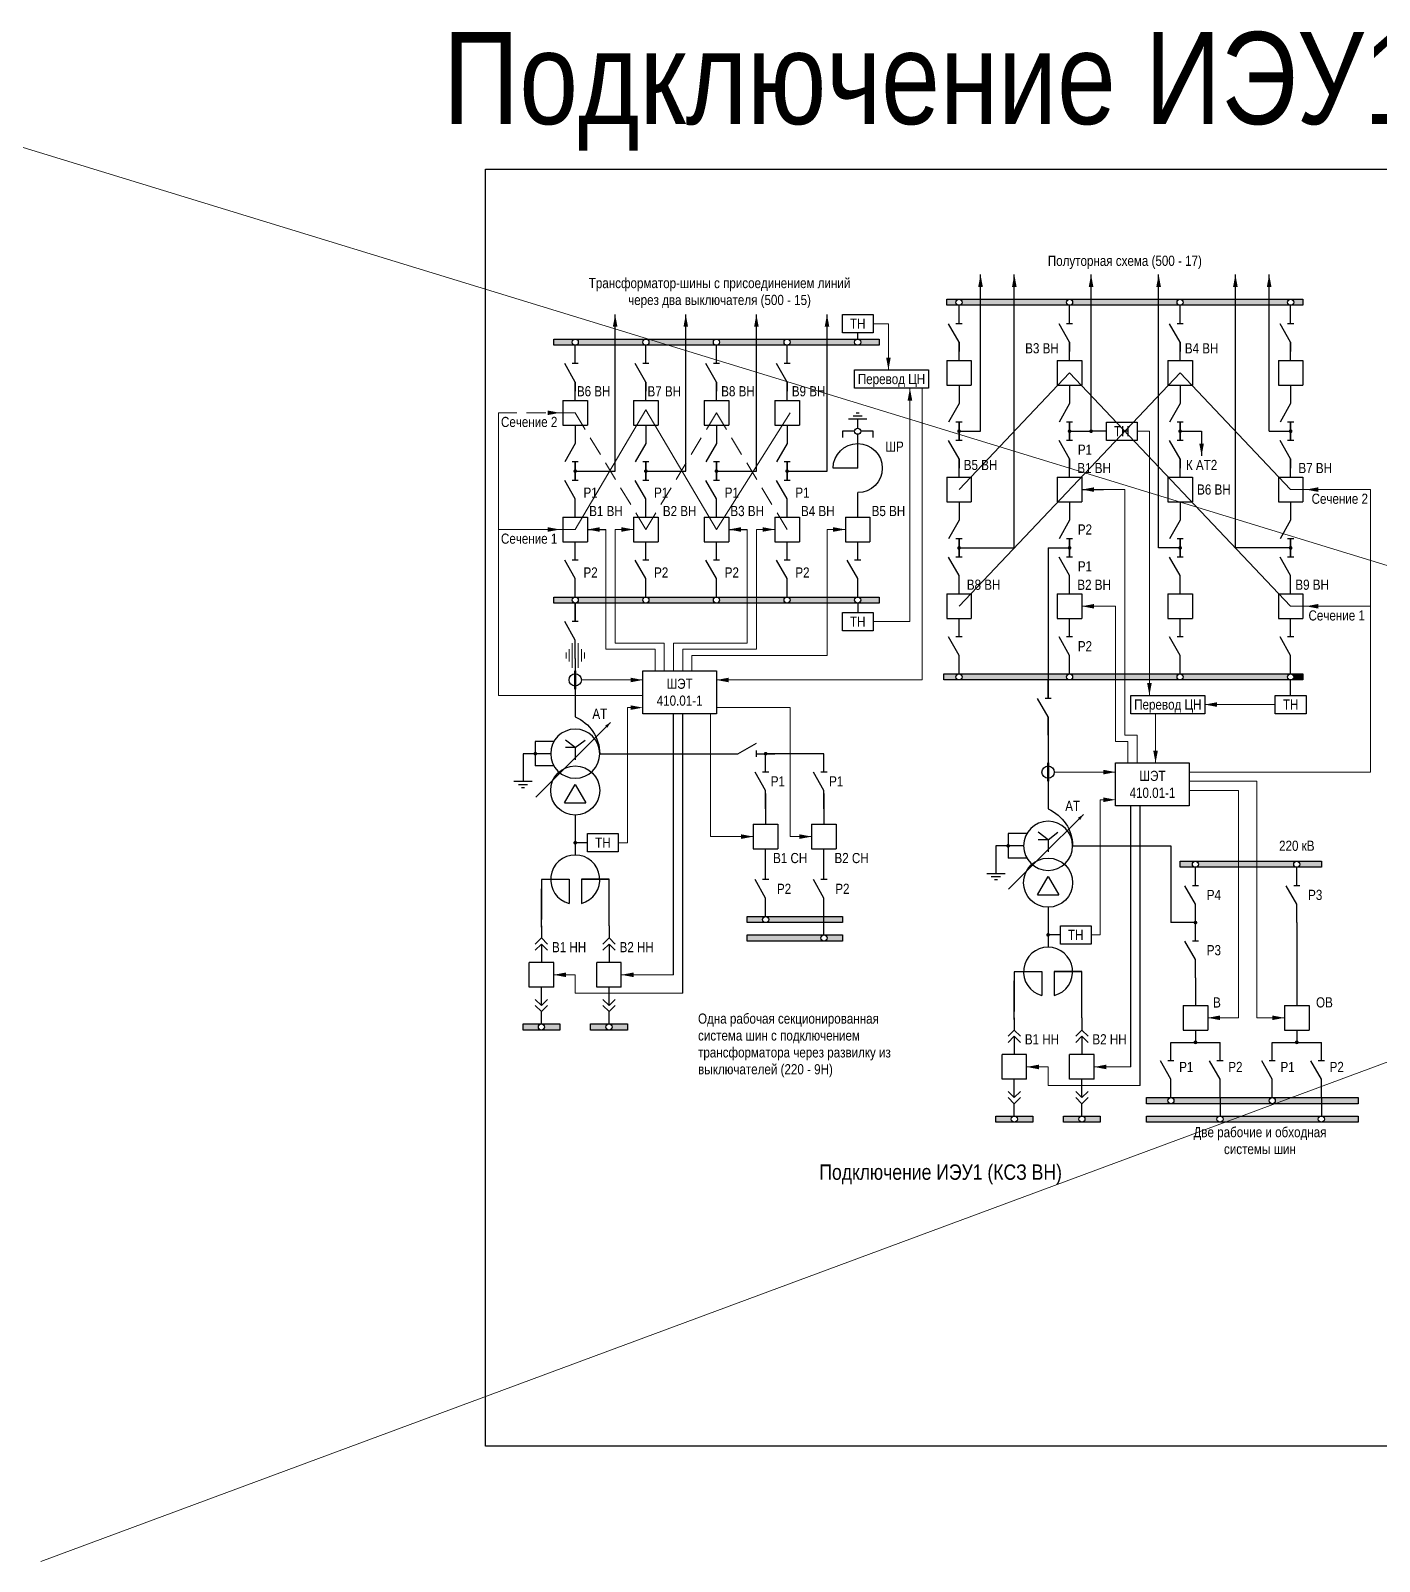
# Model space of a CAD drawing. Header units: millimetres. Extents: x 25558 to 49929, y 1902 to 19390.
# Drawn here: x 39757.6 to 40196.9, y 13982 to 14480.4 of the extents above; entities that cross this region are included whole.
import ezdxf
from ezdxf.enums import TextEntityAlignment as Align

# ---------------------------------------------------------------- set-up
doc = ezdxf.new("R2010")
doc.units = ezdxf.units.MM
doc.linetypes.add('HIDDEN', pattern=[9.525, 6.35, -3.175])
doc.layers.add('Основная', color=7, linetype='Continuous', lineweight=30)
doc.layers.add('Тонкая', color=7, linetype='Continuous', lineweight=5)
doc.styles.add('Narrow', font='ARIALN.TTF')
doc.styles.add('Вывод', font='tahoma.ttf', dxfattribs={"height": 2.5})
doc.styles.add('Компонент', font='ARIALN.TTF', dxfattribs={"height": 3.5})

# ---------------------------------------------------------------- blocks, each defined once
blk = doc.blocks.new('*U23')
at = {"color": 0}
blk.add_line((0, 0), (6, 3.43), dxfattribs=at)
blk = doc.blocks.new('*U11')
at = {"color": 0}
blk.add_line((0, -1), (0, 1), dxfattribs=at)
blk = doc.blocks.new('*U34')
at = {"color": 0}
for p, q in [((0, 3), (0, 9)), ((0, -9), (0, -3))]:
    blk.add_line(p, q, dxfattribs=at)
at = {"color": 0, "ltscale": 0.25, "rotation": 89.99999999999999}
for name, p in [('*U23', (0, -3)), ('*U11', (0, 3))]:
    blk.add_blockref(name, p, dxfattribs=at)
at = {"layer": 'Основная'}
for tag, height, style, p in [('В1', 2.5, 'Вывод', (2, 7)), ('ОУ', 3.5, 'Компонент', (-12, 0)), ('В2', 2.5, 'Вывод', (2, -7))]:
    blk.add_attdef(tag, text='', height=height, dxfattribs=dict(at, style=style)).set_placement(p, align=Align.MIDDLE_CENTER)
blk = doc.blocks.new('*U28')
at = {"color": 0}
for p, q in [((0, 0), (-8, 0)), ((-8, -8), (-8, 0)), ((0, -8), (0, 0)), ((0, -8), (-8, -8))]:
    blk.add_line(p, q, dxfattribs=at)
at = {"layer": 'Основная', "style": 'Компонент'}
blk.add_attdef('ОУ', text='', height=3.5, dxfattribs=at).set_placement((-15, -3), align=Align.MIDDLE_CENTER)
blk = doc.blocks.new('*U35')
at = {"color": 0}
for p, q in [((0, 9), (0, 3)), ((0, -3), (0, -9))]:
    blk.add_line(p, q, dxfattribs=at)
at = {"color": 0, "ltscale": 0.25, "xscale": -1, "rotation": 90}
for name, p in [('*U23', (0, 3)), ('*U11', (0, -3))]:
    blk.add_blockref(name, p, dxfattribs=at)
at = {"layer": 'Основная'}
for tag, height, style, p in [('В2', 2.5, 'Вывод', (2, 7)), ('ОУ', 3.5, 'Компонент', (-12, 0)), ('В1', 2.5, 'Вывод', (2, -7))]:
    blk.add_attdef(tag, text='', height=height, dxfattribs=dict(at, style=style)).set_placement(p, align=Align.MIDDLE_CENTER)
blk = doc.blocks.new('*U26')
at = {"ltscale": 0.25}
blk.add_circle((0, 0), 2, dxfattribs=at)
at = {"layer": 'Основная', "color": 0, "lineweight": 50}
blk.add_line((0, -3), (0, 3), dxfattribs=at)
at = {"layer": 'Основная', "style": 'Компонент'}
blk.add_attdef('ОУ', text='', height=3.5, dxfattribs=at).set_placement((-6, 0), align=Align.MIDDLE_CENTER)
blk = doc.blocks.new('*U40')
at = {"ltscale": 0.25}
for p, q in [((-3.46, -4), (0, 2)), ((0, 2), (3.46, -4)), ((-3.46, -4), (3.46, -4))]:
    blk.add_line(p, q, dxfattribs=at)
blk.add_circle((0, 0), 8, dxfattribs=at)
at = {"layer": 'Основная', "style": 'Компонент'}
blk.add_attdef('ОУ', text='', height=3.5, dxfattribs=at).set_placement((17, 0), align=Align.MIDDLE_CENTER)
blk = doc.blocks.new('*U41')
at = {"ltscale": 0.25}
for p, q in [((0, 0), (-20, 0)), ((14.44, 0), (0, 0))]:
    blk.add_line(p, q, dxfattribs=at)
blk.add_lwpolyline([(-18, 0, 1, 0, 0), (-20, 0, 0, 0, 0)], format="xyseb", dxfattribs=at)
at = {"layer": 'Основная', "style": 'Вывод'}
blk.add_attdef('ОС', text='', height=2.5, dxfattribs=at).set_placement((3, 2), align=Align.MIDDLE_CENTER)
blk = doc.blocks.new('*U42')
at = {"ltscale": 0.25}
for q in [(-3.2, 4.4), (3.2, 4.4), (0, -2), (3.21, 2)]:
    blk.add_line((0, 2), q, dxfattribs=at)
blk.add_circle((0, 0), 8, dxfattribs=at)
blk.add_arc((5.23, -0.15), 13.23, 113.2803, 179.3396, dxfattribs=at)
at = {"layer": 'Основная', "style": 'Компонент'}
blk.add_attdef('ОУ', text='', height=3.5, dxfattribs=at).set_placement((-17, 0), align=Align.MIDDLE_CENTER)
blk = doc.blocks.new('*U43')
at = {"color": 0}
for p, q in [((-3, 0), (3, 0)), ((0, 3), (0, 0)), ((-1.5, -1), (1.5, -1)), ((-0.5, -2), (0.5, -2))]:
    blk.add_line(p, q, dxfattribs=at)
blk = doc.blocks.new('*U943')
at = {"layer": 'Основная', "ltscale": 0.25}
for p, q in [((2, 2), (0, 0)), ((0, 0), (2, -2))]:
    blk.add_line(p, q, dxfattribs=at)
blk = doc.blocks.new('*U32')
at = {"color": 0}
for p, q in [((0, 6), (0, 2)), ((0, 0), (0, -6))]:
    blk.add_line(p, q, dxfattribs=at)
at = {"color": 0, "ltscale": 0.25, "xscale": -1, "rotation": 90}
for p in [(0, 2), (0, 0)]:
    blk.add_blockref('*U943', p, dxfattribs=at)
at = {"layer": 'Основная'}
for tag, height, style, p in [('ОУ2', 3.5, 'Компонент', (-5, 6)), ('В2', 2.5, 'Вывод', (3, 6)), ('ОУ1', 3.5, 'Компонент', (-5, -6)), ('В1', 2.5, 'Вывод', (3, -6))]:
    blk.add_attdef(tag, text='', height=height, dxfattribs=dict(at, style=style)).set_placement(p, align=Align.MIDDLE_CENTER)
blk = doc.blocks.new('*U33')
at = {"color": 0}
for p, q in [((0, 0), (0, 6)), ((0, -6), (0, -2))]:
    blk.add_line(p, q, dxfattribs=at)
at = {"color": 0, "ltscale": 0.25, "rotation": 89.99999999999999}
for p in [(0, 0), (0, -2)]:
    blk.add_blockref('*U943', p, dxfattribs=at)
at = {"layer": 'Основная'}
for tag, height, style, p in [('ОУ1', 3.5, 'Компонент', (-5, 6)), ('В1', 2.5, 'Вывод', (3, 6)), ('ОУ2', 3.5, 'Компонент', (-5, -6)), ('В2', 2.5, 'Вывод', (3, -6))]:
    blk.add_attdef(tag, text='', height=height, dxfattribs=dict(at, style=style)).set_placement(p, align=Align.MIDDLE_CENTER)
blk = doc.blocks.new('*U52')
at = {"color": 0}
for p, q in [((0, 3), (0, 9)), ((0, -9), (0, -3))]:
    blk.add_line(p, q, dxfattribs=at)
at = {"color": 0, "ltscale": 0.25, "rotation": 89.99999999999999}
for name, p in [('*U23', (0, -3)), ('*U11', (0, 3))]:
    blk.add_blockref(name, p, dxfattribs=at)
at = {"layer": 'Основная'}
for tag, height, style, p in [('В1', 2.5, 'Вывод', (2, 7)), ('ОУ', 3.5, 'Компонент', (-13, -1)), ('В2', 2.5, 'Вывод', (2, -7))]:
    blk.add_attdef(tag, text='', height=height, dxfattribs=dict(at, style=style)).set_placement(p, align=Align.MIDDLE_CENTER)
blk = doc.blocks.new('*U25')
at = {"color": 0}
for p, q in [((3, 0), (-3, 0)), ((0, 3), (0, 0)), ((1.5, -1), (-1.5, -1)), ((0.5, -2), (-0.5, -2))]:
    blk.add_line(p, q, dxfattribs=at)
blk = doc.blocks.new('*U27')
at = {"ltscale": 0.35}
for q in [(-8, 0), (0, -8)]:
    blk.add_line((0, 0), q, dxfattribs=at)
blk.add_arc((0, 0), 8, 180, 90, dxfattribs=at)
at = {"layer": 'Основная', "style": 'Компонент'}
blk.add_attdef('ОУ', text='', height=3.5, dxfattribs=at).set_placement((-17, 0), align=Align.MIDDLE_CENTER)

msp = doc.modelspace()

# ---------------------------------------------------------------- hatches: boundary and pattern name
at = {"layer": 'Тонкая'}
h = msp.add_hatch(color=0, dxfattribs=at)
h.dxf.hatch_style = 1
h.paths.add_polyline_path([(40060, 14391, -0.414214), (40059, 14392, -0.414214), (40060, 14393), (40056, 14393), (40056, 14391)])
h.paths.add_polyline_path([(40067, 14391), (40067, 14393), (40060, 14393, -0.414214), (40061, 14392, -0.414214), (40060, 14391)])
h.paths.add_polyline_path([(40078, 14391), (40078, 14393), (40067, 14393), (40067, 14391)])
h.paths.add_polyline_path([(40096, 14391, -0.414214), (40095, 14392, -0.414214), (40096, 14393), (40078, 14393), (40078, 14391)])
h.paths.add_polyline_path([(40103, 14391), (40103, 14393), (40096, 14393, -0.414214), (40097, 14392, -0.414214), (40096, 14391)])
h = msp.add_hatch(color=0, dxfattribs=at)
h.dxf.hatch_style = 1
h.paths.add_polyline_path([(40125, 14391), (40125, 14393), (40103, 14393), (40103, 14391)])
h.paths.add_polyline_path([(40132, 14391, -0.414214), (40131, 14392, -0.414214), (40132, 14393), (40125, 14393), (40125, 14391)])
h.paths.add_polyline_path([(40150, 14391), (40150, 14393), (40132, 14393, -0.414214), (40133, 14392, -0.414214), (40132, 14391)])
h = msp.add_hatch(color=0, dxfattribs=at)
h.dxf.hatch_style = 1
h.paths.add_polyline_path([(40161, 14391), (40161, 14393), (40150, 14393), (40150, 14391)])
h.paths.add_polyline_path([(40168, 14391, -0.414214), (40167, 14392, -0.414214), (40168, 14393), (40161, 14393), (40161, 14391)])
h.paths.add_polyline_path([(40169, 14392, -0.414214), (40168, 14391), (40172, 14391), (40172, 14393), (40168, 14393, -0.414214)])
h = msp.add_hatch(color=0, dxfattribs=at)
h.dxf.hatch_style = 1
h.paths.add_polyline_path([(39935, 14378, -0.414214), (39934, 14379, -0.414214), (39935, 14380), (39928, 14380), (39928, 14378)])
h.paths.add_polyline_path([(39946, 14378), (39946, 14380), (39935, 14380, -0.414214), (39936, 14379, -0.414214), (39935, 14378)])
h.paths.add_polyline_path([(39958, 14378, -0.414214), (39957, 14379, -0.414214), (39958, 14380), (39946, 14380), (39946, 14378)])
h.paths.add_polyline_path([(39969, 14378), (39969, 14380), (39958, 14380, -0.414214), (39959, 14379, -0.414214), (39958, 14378)])
h.paths.add_polyline_path([(39981, 14378, -0.414214), (39980, 14379, -0.414214), (39981, 14380), (39969, 14380), (39969, 14378)])
h.paths.add_polyline_path([(39992, 14378), (39992, 14380), (39981, 14380, -0.414214), (39982, 14379, -0.414214), (39981, 14378)])
h = msp.add_hatch(color=0, dxfattribs=at)
h.dxf.hatch_style = 1
h.paths.add_polyline_path([(40004, 14378, -0.414214), (40003, 14379, -0.414214), (40004, 14380), (39992, 14380), (39992, 14378)])
h.paths.add_polyline_path([(40015, 14378), (40015, 14380), (40004, 14380, -0.414214), (40005, 14379, -0.414214), (40004, 14378)])
h.paths.add_polyline_path([(40027, 14378, -0.414214), (40026, 14379, -0.414214), (40027, 14380), (40015, 14380), (40015, 14378)])
h.paths.add_polyline_path([(40034, 14378), (40034, 14380), (40027, 14380, -0.414214), (40028, 14379, -0.414214), (40027, 14378)])
h = msp.add_hatch(color=0, dxfattribs=at)
h.dxf.hatch_style = 1
h.paths.add_polyline_path([(39935, 14294, -0.414214), (39934, 14295, -0.414214), (39935, 14296), (39928, 14296), (39928, 14294)])
h.paths.add_polyline_path([(39945, 14294), (39945, 14296), (39935, 14296, -0.414214), (39936, 14295, -0.414214), (39935, 14294)])
h.paths.add_polyline_path([(39945, 14294), (39948, 14294), (39948, 14296), (39945, 14296)])
h.paths.add_polyline_path([(39958, 14294, -0.414214), (39957, 14295, -0.414214), (39958, 14296), (39948, 14296), (39948, 14294)])
h.paths.add_polyline_path([(39981, 14294, -0.414214), (39980, 14295, -0.414214), (39981, 14296), (39958, 14296, -0.414214), (39959, 14295, -0.414214), (39958, 14294)])
h.paths.add_polyline_path([(39991, 14294), (39991, 14296), (39981, 14296, -0.414214), (39982, 14295, -0.414214), (39981, 14294)])
h.paths.add_polyline_path([(39994, 14296), (39991, 14296), (39991, 14294), (39994, 14294)])
h.paths.add_polyline_path([(40004, 14294, -0.414214), (40003, 14295, -0.414214), (40004, 14296), (39994, 14296), (39994, 14294)])
h = msp.add_hatch(color=0, dxfattribs=at)
h.dxf.hatch_style = 1
h.paths.add_polyline_path([(40017, 14294), (40017, 14296), (40004, 14296, -0.414214), (40005, 14295, -0.414214), (40004, 14294)])
h.paths.add_polyline_path([(40027, 14294, -0.414214), (40026, 14295, -0.414214), (40027, 14296), (40017, 14296), (40017, 14294)])
h.paths.add_polyline_path([(40034, 14294), (40034, 14296), (40027, 14296, -0.414214), (40028, 14295, -0.414214), (40027, 14294)])
h = msp.add_hatch(color=0, dxfattribs=at)
h.dxf.hatch_style = 1
h.paths.add_polyline_path([(40060, 14269, -0.414214), (40059, 14270, -0.414214), (40060, 14271), (40055, 14271), (40055, 14269)])
h.paths.add_polyline_path([(40089, 14269), (40089, 14271), (40060, 14271, -0.414214), (40061, 14270, -0.414214), (40060, 14269)])
h.paths.add_polyline_path([(40096, 14269, -0.414214), (40095, 14270, -0.414214), (40096, 14271), (40089, 14271), (40089, 14269)])
h.paths.add_polyline_path([(40111, 14269), (40111, 14271), (40096, 14271, -0.414214), (40097, 14270, -0.414214), (40096, 14269)])
h.paths.add_polyline_path([(40114, 14271), (40111, 14271), (40111, 14269), (40114, 14269)])
h.paths.add_polyline_path([(40122, 14269), (40122, 14271), (40114, 14271), (40114, 14269)])
h = msp.add_hatch(color=0, dxfattribs=at)
h.dxf.hatch_style = 1
h.paths.add_polyline_path([(40132, 14269, -0.414214), (40131, 14270, -0.414214), (40132, 14271), (40122, 14271), (40122, 14269)])
h = msp.add_hatch(color=0, dxfattribs=at)
h.dxf.hatch_style = 1
h.paths.add_polyline_path([(40167, 14270, -0.414214), (40168, 14271), (40132, 14271, -0.414214), (40133, 14270, -0.414214), (40132, 14269), (40168, 14269, -0.414214)])
h = msp.add_hatch(color=0, dxfattribs=at)
h.dxf.hatch_style = 1
h.paths.add_polyline_path([(40169, 14270, -0.414214), (40168, 14269), (40172, 14269), (40172, 14271), (40168, 14271, -0.414214)])
h = msp.add_hatch(color=256, dxfattribs=at)
h.dxf.hatch_style = 1
h.paths.add_polyline_path([(40137, 14208, -0.414214), (40136, 14209, -0.414214), (40137, 14210), (40132, 14210), (40132, 14208)], flags=17)
h.paths.add_polyline_path([(40178, 14208), (40178, 14210), (40137, 14210, -0.414214), (40138, 14209, -0.414214), (40137, 14208)])
h.paths.add_polyline_path([(40178, 14208), (40178, 14210), (40132, 14210), (40132, 14208)])
h.paths.add_polyline_path([(40170, 14208, -0.414214), (40169, 14209, -0.414214), (40170, 14210), (40132, 14210), (40132, 14208)])
h = msp.add_hatch(color=0, dxfattribs=at)
h.dxf.hatch_style = 1
h.paths.add_polyline_path([(40178, 14208), (40178, 14210), (40170, 14210, -0.414214), (40171, 14209, -0.414214), (40170, 14208)])
h = msp.add_hatch(color=0, dxfattribs=at)
h.dxf.hatch_style = 1
h.paths.add_polyline_path([(39997, 14190, -0.414214), (39996, 14191, -0.414214), (39997, 14192), (39991, 14192), (39991, 14190)])
h.paths.add_polyline_path([(40016, 14190), (40016, 14192), (40016, 14192), (39997, 14192, -0.414214), (39998, 14191, -0.414214), (39997, 14190)])
h.paths.add_polyline_path([(40022, 14190), (40022, 14192), (40016, 14192), (40016, 14190)])
h.paths.add_polyline_path([(40016, 14184, -0.414214), (40015, 14185, -0.414214), (40016, 14186), (39991, 14186), (39991, 14184)])
h.paths.add_polyline_path([(40022, 14184), (40022, 14186), (40016, 14186, -0.414214), (40017, 14185, -0.414214), (40016, 14184)])
h = msp.add_hatch(color=256, dxfattribs=at)
h.dxf.hatch_style = 1
h.paths.add_polyline_path([(39924, 14155, -0.414214), (39923, 14156, -0.414214), (39924, 14157), (39918, 14157), (39918, 14155)])
h.paths.add_polyline_path([(39930, 14155), (39930, 14157), (39924, 14157, -0.414214), (39925, 14156, -0.414214), (39924, 14155)])
h = msp.add_hatch(color=256, dxfattribs=at)
h.dxf.hatch_style = 1
h.paths.add_polyline_path([(39946, 14155, -0.414214), (39945, 14156, -0.414214), (39946, 14157), (39940, 14157), (39940, 14155)])
h.paths.add_polyline_path([(39952, 14155), (39952, 14157), (39946, 14157, -0.414214), (39947, 14156, -0.414214), (39946, 14155)])
h = msp.add_hatch(color=256, dxfattribs=at)
h.dxf.hatch_style = 1
h.paths.add_polyline_path([(40129, 14131, -0.414214), (40128, 14132, -0.414214), (40129, 14133), (40121, 14133), (40121, 14131)])
h.paths.add_polyline_path([(40145, 14131), (40145, 14133), (40129, 14133, -0.414214), (40130, 14132, -0.414214), (40129, 14131)])
h.paths.add_polyline_path([(40162, 14131, -0.414214), (40161, 14132, -0.414214), (40162, 14133), (40145, 14133), (40145, 14131)])
h = msp.add_hatch(color=256, dxfattribs=at)
h.dxf.hatch_style = 1
h.paths.add_polyline_path([(40178, 14131), (40178, 14133), (40162, 14133, -0.414214), (40163, 14132, -0.414214), (40162, 14131)])
h.paths.add_polyline_path([(40190, 14131), (40190, 14133), (40178, 14133), (40178, 14131)])
h = msp.add_hatch(color=256, dxfattribs=at)
h.dxf.hatch_style = 1
h.paths.add_polyline_path([(40078, 14125, -0.414214), (40077, 14126, -0.414214), (40078, 14127), (40072, 14127), (40072, 14125)])
h.paths.add_polyline_path([(40084, 14125), (40084, 14127), (40078, 14127, -0.414214), (40079, 14126, -0.414214), (40078, 14125)])
h = msp.add_hatch(color=256, dxfattribs=at)
h.dxf.hatch_style = 1
h.paths.add_polyline_path([(40100, 14125, -0.414214), (40099, 14126, -0.414214), (40100, 14127), (40094, 14127), (40094, 14125)])
h.paths.add_polyline_path([(40106, 14125), (40106, 14127), (40100, 14127, -0.414214), (40101, 14126, -0.414214), (40100, 14125)])
h = msp.add_hatch(color=256, dxfattribs=at)
h.dxf.hatch_style = 1
h.paths.add_polyline_path([(40145, 14125, -0.414214), (40144, 14126, -0.414214), (40145, 14127), (40121, 14127), (40121, 14125)])
h = msp.add_hatch(color=256, dxfattribs=at)
h.dxf.hatch_style = 1
h.paths.add_polyline_path([(40178, 14125, -0.414214), (40177, 14126, -0.414214), (40178, 14127), (40145, 14127, -0.414214), (40146, 14126, -0.414214), (40145, 14125)])
h.paths.add_polyline_path([(40190, 14125), (40190, 14127), (40178, 14127, -0.414214), (40179, 14126, -0.414214), (40178, 14125)])

# ---------------------------------------------------------------- linework, layer by layer
for p, q in [((40100, 14331), (40107, 14331)), ((39939, 14318), (39945, 14318)), ((39985, 14318), (39991, 14318)), ((39967, 14173), (39967, 14258)), ((39970, 14167), (39970, 14258)), ((40116, 14143), (40116, 14228)), ((40119, 14137), (40119, 14228))]:
    msp.add_line(p, q)
at = {"color": 4}
msp.add_lwpolyline([(40199.8, 14435.3), (40199.8, 14019.5), (39905.8, 14019.5), (39905.8, 14435.3)], close=True, dxfattribs=at)
for centre in [(39997, 14191), (40016, 14185)]:
    msp.add_circle(centre, 1)
at = {"layer": 'Основная'}
for p, q in [((40067, 14350), (40067, 14401)), ((40078, 14312), (40078, 14401)), ((40103, 14350), (40103, 14401)), ((40125, 14312), (40125, 14401)), ((40150, 14312), (40150, 14401)), ((40161, 14350), (40161, 14401)), ((39948, 14337), (39948, 14388)), ((39971, 14337), (39971, 14388)), ((39994, 14337), (39994, 14388)), ((40017, 14337), (40017, 14388)), ((40027, 14380), (40027, 14382)), ((40060, 14379), (40060, 14376)), ((40096, 14379), (40096, 14376)), ((40132, 14379), (40132, 14376)), ((40168, 14379), (40168, 14376)), ((39935, 14366), (39935, 14363)), ((39958, 14366), (39958, 14363)), ((39981, 14366), (39981, 14363)), ((40004, 14366), (40004, 14363)), ((40060, 14350), (40067, 14350)), ((40096, 14350), (40103, 14350)), ((40108, 14350), (40103, 14350)), ((40132, 14350), (40139, 14350)), ((40139, 14350), (40139, 14342)), ((40161, 14350), (40168, 14350)), ((40060, 14341), (40060, 14338)), ((40096, 14341), (40096, 14338)), ((40132, 14341), (40132, 14338)), ((40168, 14341), (40168, 14338)), ((39935, 14337), (39948, 14337)), ((39958, 14337), (39971, 14337)), ((39981, 14337), (39994, 14337)), ((40004, 14337), (40017, 14337)), ((40027, 14322), (40027, 14330)), ((39935, 14308), (39935, 14312)), ((39958, 14308), (39958, 14312)), ((39981, 14308), (39981, 14312)), ((40004, 14308), (40004, 14312)), ((40027, 14308), (40027, 14312)), ((40060, 14312), (40078, 14312)), ((40089, 14312), (40089, 14269)), ((40089, 14312), (40096, 14312)), ((40132, 14312), (40125, 14312)), ((40168, 14312), (40150, 14312)), ((39935, 14294), (39935, 14288)), ((40027, 14294), (40027, 14291)), ((40060, 14283), (40060, 14287)), ((40096, 14283), (40096, 14287)), ((40132, 14283), (40132, 14287)), ((40168, 14283), (40168, 14287)), ((39935, 14276), (39935, 14261)), ((40089, 14269), (40089, 14263)), ((40168, 14264), (40168, 14269)), ((39935, 14261), (39935, 14257)), ((40089, 14257), (40089, 14231)), ((40016, 14245), (39997, 14245)), ((39997, 14232), (39997, 14222)), ((40016, 14232), (40016, 14222)), ((40089, 14231), (40089, 14227)), ((39935, 14225), (39935, 14212)), ((39939, 14216), (39935, 14216)), ((39997, 14210), (39997, 14214)), ((40016, 14210), (40016, 14214)), ((40129, 14215), (40129, 14190)), ((39924, 14204), (39924, 14191)), ((39924, 14188.5), (39924, 14201)), ((40016, 14186), (40016, 14192)), ((40089, 14195), (40089, 14182)), ((40093, 14186), (40089, 14186)), ((40137, 14190), (40129, 14190)), ((40170, 14190), (40170, 14172)), ((40078, 14174), (40078, 14161)), ((40078, 14158.5), (40078, 14171)), ((40137, 14172), (40137, 14163)), ((40170, 14172), (40170, 14163)), ((40129, 14151), (40137, 14151)), ((40137, 14155), (40137, 14151)), ((40137, 14151), (40145, 14151)), ((40162, 14151), (40170, 14151)), ((40170, 14155), (40170, 14151)), ((40170, 14151), (40178, 14151)), ((40145, 14133), (40145, 14127)), ((40178, 14133), (40178, 14127))]:
    msp.add_line(p, q, dxfattribs=at)
for points in [[(40056, 14393), (40172, 14393), (40172, 14391), (40056, 14391)], [(40022, 14388), (40032, 14388), (40032, 14382), (40022, 14382)], [(39928, 14380), (40034, 14380), (40034, 14378), (39928, 14378)], [(40026, 14370), (40050, 14370), (40050, 14364), (40026, 14364)], [(40108, 14353), (40118, 14353), (40118, 14347), (40108, 14347)], [(39928, 14296), (40034, 14296), (40034, 14294), (39928, 14294)], [(40022, 14291), (40032, 14291), (40032, 14285), (40022, 14285)], [(39957, 14272), (39981, 14272), (39981, 14258), (39957, 14258)], [(40055, 14271), (40172, 14271), (40172, 14269), (40055, 14269)], [(40116, 14264), (40140, 14264), (40140, 14258), (40116, 14258)], [(40163, 14264), (40173, 14264), (40173, 14258), (40163, 14258)], [(40111, 14242), (40135, 14242), (40135, 14228), (40111, 14228)], [(39939, 14219), (39949, 14219), (39949, 14213), (39939, 14213)], [(40132, 14210), (40178, 14210), (40178, 14208), (40132, 14208)], [(39991, 14192), (40022, 14192), (40022, 14190), (39991, 14190)], [(39991, 14186), (40022, 14186), (40022, 14184), (39991, 14184)], [(40093, 14189), (40103, 14189), (40103, 14183), (40093, 14183)], [(39918, 14157), (39930, 14157), (39930, 14155), (39918, 14155)], [(39940, 14157), (39952, 14157), (39952, 14155), (39940, 14155)], [(40121, 14133), (40190, 14133), (40190, 14131), (40121, 14131)], [(40072, 14127), (40084, 14127), (40084, 14125), (40072, 14125)], [(40094, 14127), (40106, 14127), (40106, 14125), (40094, 14125)], [(40121, 14127), (40190, 14127), (40190, 14125), (40121, 14125)]]:
    msp.add_lwpolyline(points, close=True, dxfattribs=at)
at = {"layer": 'Основная', "ltscale": 0.25, "const_width": 0.6}
for points in [[(40060.3, 14350.01, 1), (40059.7, 14350.01, 1)], [(40096.3, 14350.01, 1), (40095.7, 14350.01, 1)], [(40103.3, 14350.01, 1), (40102.7, 14350.01, 1)], [(40132.3, 14350.01, 1), (40131.7, 14350.01, 1)], [(40168.3, 14350.01, 1), (40167.7, 14350.01, 1)], [(39935.3, 14337.01, 1), (39934.7, 14337.01, 1)], [(39958.3, 14337.01, 1), (39957.7, 14337.01, 1)], [(39981.3, 14337.01, 1), (39980.7, 14337.01, 1)], [(40004.3, 14337.01, 1), (40003.7, 14337.01, 1)], [(40060.3, 14312.01, 1), (40059.7, 14312.01, 1)], [(40096.3, 14312.01, 1), (40095.7, 14312.01, 1)], [(40132.3, 14312.01, 1), (40131.7, 14312.01, 1)], [(40168.3, 14312.01, 1), (40167.7, 14312.01, 1)], [(39921.7, 14245, 1), (39922.3, 14245, 1)], [(39996.7, 14245, 1), (39997.3, 14245, 1)], [(39934.7, 14216, 1), (39935.3, 14216, 1)], [(40075.7, 14215, 1), (40076.3, 14215, 1)], [(40088.7, 14186, 1), (40089.3, 14186, 1)], [(40137.3, 14190.01, 1), (40136.7, 14190.01, 1)], [(40137.3, 14151.01, 1), (40136.7, 14151.01, 1)], [(40170.3, 14151.01, 1), (40169.7, 14151.01, 1)]]:
    msp.add_lwpolyline(points, format="xyb", close=True, dxfattribs=at)
at = {"layer": 'Основная'}
for points in [[(40026, 14350), (40022, 14350), (40022, 14348)], [(40027, 14346), (40027, 14349)], [(40032, 14348), (40032, 14350), (40028, 14350)], [(39928, 14249), (39922, 14249)], [(39922, 14249), (39922, 14241)], [(39922, 14245), (39918, 14245)], [(39918, 14245), (39918, 14239)], [(39927, 14245), (39921, 14245)], [(39928, 14241), (39922, 14241)], [(39943, 14245), (39961, 14245)], [(39961, 14245), (39988, 14245)], [(39935, 14225), (39935, 14217)], [(40082, 14219), (40076, 14219)], [(40076, 14219), (40076, 14211)], [(40076, 14215), (40072, 14215)], [(40072, 14215), (40072, 14209)], [(40081, 14215), (40075, 14215)], [(40082, 14211), (40076, 14211)], [(40097, 14215), (40115, 14215)], [(40115, 14215), (40129, 14215)], [(39924, 14204.13), (39933, 14204.13), (39933, 14196.25)], [(39924, 14204.13), (39933, 14204.13)], [(39946, 14204.13), (39937, 14204.13), (39937, 14196.25)], [(39937, 14204.13), (39946, 14204.13)], [(39946, 14189), (39946, 14204.13)], [(40089, 14195), (40089, 14187)], [(40078, 14174.13), (40087, 14174.13), (40087, 14166.25)], [(40078, 14174.13), (40087, 14174.13)], [(40100, 14174.13), (40091, 14174.13), (40091, 14166.25)], [(40091, 14174.13), (40100, 14174.13)], [(40100, 14159), (40100, 14174.13)]]:
    msp.add_lwpolyline(points, dxfattribs=at)
for centre in [(40060, 14392), (40096, 14392), (40132, 14392), (40168, 14392), (39935, 14379), (39958, 14379), (39981, 14379), (40004, 14379), (40027, 14379), (40027, 14350), (39935, 14295), (39958, 14295), (39981, 14295), (40004, 14295), (40027, 14295), (40060, 14270), (40096, 14270), (40132, 14270), (40168, 14270), (40137, 14209), (40170, 14209), (39924, 14156), (39946, 14156), (40129, 14132), (40162, 14132), (40078, 14126), (40100, 14126), (40145, 14126), (40178, 14126)]:
    msp.add_circle(centre, 1, dxfattribs=at)
at = {"layer": 'Основная', "ltscale": 0.25}
for centre in [(39935, 14204), (40089, 14174)]:
    msp.add_arc(centre, 8, 284.4775, 255.5225, dxfattribs=at)
at = {"layer": 'Тонкая'}
for p, q in [((39704, 14458), (40994, 14063)), ((39761, 13982), (40942, 14420)), ((40032, 14385), (40037, 14385)), ((40037, 14385), (40037, 14370)), ((40060, 14331), (40096, 14369)), ((40132, 14369), (40060, 14293)), ((40096, 14369), (40168, 14293)), ((40168, 14331), (40132, 14369)), ((40044, 14364), (40044, 14288)), ((40048, 14364), (40048, 14269)), ((39910, 14264), (39910, 14356)), ((39935, 14318), (39958, 14357)), ((39958, 14357), (39981, 14318)), ((39981, 14318), (40005, 14356)), ((40118, 14350), (40122, 14350)), ((40122, 14350), (40122, 14264)), ((40107, 14331), (40114, 14331)), ((40114, 14331), (40114, 14251)), ((40168, 14331), (40194, 14331)), ((40194, 14331), (40194, 14239)), ((39935, 14318), (39910, 14318)), ((39945, 14318), (39945, 14279)), ((39954, 14318), (39948, 14318)), ((39948, 14318), (39948, 14281)), ((39991, 14318), (39991, 14281)), ((40000, 14318), (39994, 14318)), ((39994, 14318), (39994, 14279)), ((40023, 14318), (40017, 14318)), ((40017, 14318), (40017, 14277)), ((40100, 14293), (40111, 14293)), ((40111, 14293), (40111, 14249)), ((40168, 14293), (40194, 14293)), ((40044, 14288), (40032, 14288)), ((39934, 14281), (39934, 14273)), ((39936, 14281), (39936, 14273)), ((39948, 14281), (39964, 14281)), ((39964, 14281), (39964, 14279)), ((39991, 14281), (39967, 14281)), ((39967, 14281), (39967, 14272)), ((39932, 14278), (39932, 14276)), ((39933, 14279), (39933, 14275)), ((39937, 14279), (39937, 14275)), ((39938, 14278), (39938, 14276)), ((39945, 14279), (39961, 14279)), ((39961, 14279), (39961, 14272)), ((39964, 14279), (39964, 14272)), ((39970, 14272), (39970, 14279)), ((39970, 14279), (39994, 14279)), ((40017, 14277), (39973, 14277)), ((39973, 14277), (39973, 14272)), ((39937, 14269), (39957, 14269)), ((40048, 14269), (39981, 14269)), ((39957, 14264), (39910, 14264)), ((40140, 14261), (40163, 14261)), ((39952, 14216), (39952, 14260)), ((39952, 14260), (39955, 14260)), ((39979, 14258), (39979, 14218)), ((40005, 14260), (39981, 14260)), ((40005, 14218), (40005, 14260)), ((40124, 14258), (40124, 14242)), ((40114, 14251), (40118, 14251)), ((40118, 14251), (40118, 14249)), ((40111, 14249), (40115, 14249)), ((40115, 14249), (40115, 14242)), ((40118, 14249), (40118, 14242)), ((40091, 14239), (40111, 14239)), ((40194, 14239), (40135, 14239)), ((40157, 14236), (40135, 14236)), ((40157, 14159), (40157, 14236)), ((40151, 14233), (40135, 14233)), ((40151, 14159), (40151, 14233)), ((40106, 14186), (40106, 14230)), ((40106, 14230), (40109, 14230)), ((39949, 14216), (39952, 14216)), ((39979, 14218), (39993, 14218)), ((40005, 14218), (40012, 14218)), ((40103, 14186), (40106, 14186)), ((39928, 14173), (39935, 14173)), ((39935, 14173), (39935, 14167)), ((39967, 14173), (39950, 14173)), ((39935, 14167), (39970, 14167)), ((40141, 14159), (40151, 14159)), ((40166, 14159), (40157, 14159)), ((40082, 14143), (40089, 14143)), ((40089, 14143), (40089, 14137)), ((40116, 14143), (40104, 14143)), ((40089, 14137), (40119, 14137))]:
    msp.add_line(p, q, dxfattribs=at)
at = {"layer": 'Тонкая', "linetype": 'HIDDEN'}
for p, q in [((39935, 14356), (39910, 14356)), ((39958, 14318), (39935, 14356)), ((39981, 14356), (39958, 14318)), ((40004, 14318), (39981, 14356))]:
    msp.add_line(p, q, dxfattribs=at)
at = {"layer": 'Тонкая', "ltscale": 0.3}
for points in [[(40067, 14401, 0, 1.5, 0), (40067, 14397, 0, 0, 0)], [(40078, 14401, 0, 1.5, 0), (40078, 14397, 0, 0, 0)], [(40103, 14401, 0, 1.5, 0), (40103, 14397, 0, 0, 0)], [(40125, 14401, 0, 1.5, 0), (40125, 14397, 0, 0, 0)], [(40150, 14401, 0, 1.5, 0), (40150, 14397, 0, 0, 0)], [(40161, 14401, 0, 1.5, 0), (40161, 14397, 0, 0, 0)], [(39948, 14388, 0, 1.5, 0), (39948, 14384, 0, 0, 0)], [(39971, 14388, 0, 1.5, 0), (39971, 14384, 0, 0, 0)], [(39994, 14388, 0, 1.5, 0), (39994, 14384, 0, 0, 0)], [(40017, 14388, 0, 1.5, 0), (40017, 14384, 0, 0, 0)], [(40037, 14370, 0, 1.5, 0), (40037, 14374, 0, 0, 0)], [(40044, 14364, 0, 1.5, 0), (40044, 14360, 0, 0, 0)], [(39930, 14356, 0, 1.5, 0), (39926, 14356, 0, 0, 0)], [(40139, 14342, 0, 1.5, 0), (40139, 14346, 0, 0, 0)], [(40100, 14331, 0, 1.5, 0), (40104, 14331, 0, 0, 0)], [(40173, 14331, 0, 1.5, 0), (40177, 14331, 0, 0, 0)], [(39930, 14318, 0, 1.5, 0), (39926, 14318, 0, 0, 0)], [(39939, 14318, 0, 1.5, 0), (39943, 14318, 0, 0, 0)], [(39954, 14318, 0, 1.5, 0), (39950, 14318, 0, 0, 0)], [(39985, 14318, 0, 1.5, 0), (39989, 14318, 0, 0, 0)], [(40000, 14318, 0, 1.5, 0), (39996, 14318, 0, 0, 0)], [(40023, 14318, 0, 1.5, 0), (40019, 14318, 0, 0, 0)], [(40100, 14293, 0, 1.5, 0), (40104, 14293, 0, 0, 0)], [(40173, 14293, 0, 1.5, 0), (40177, 14293, 0, 0, 0)], [(39957, 14269, 0, 1.5, 0), (39953, 14269, 0, 0, 0)], [(39981, 14269, 0, 1.5, 0), (39985, 14269, 0, 0, 0)], [(40122, 14264, 0, 1.5, 0), (40122, 14268, 0, 0, 0)], [(39957, 14260, 0, 1.5, 0), (39953, 14260, 0, 0, 0)], [(40140, 14261, 0, 1.5, 0), (40144, 14261, 0, 0, 0)], [(40124, 14242, 0, 1.5, 0), (40124, 14246, 0, 0, 0)], [(40111, 14239, 0, 1.5, 0), (40107, 14239, 0, 0, 0)], [(40111, 14230, 0, 1.5, 0), (40107, 14230, 0, 0, 0)], [(39993, 14218, 0, 1.5, 0), (39989, 14218, 0, 0, 0)], [(40012, 14218, 0, 1.5, 0), (40008, 14218, 0, 0, 0)], [(39928, 14173, 0, 1.5, 0), (39932, 14173, 0, 0, 0)], [(39950, 14173, 0, 1.5, 0), (39954, 14173, 0, 0, 0)], [(40141, 14159, 0, 1.5, 0), (40145, 14159, 0, 0, 0)], [(40166, 14159, 0, 1.5, 0), (40162, 14159, 0, 0, 0)], [(40082, 14143, 0, 1.5, 0), (40086, 14143, 0, 0, 0)], [(40104, 14143, 0, 1.5, 0), (40108, 14143, 0, 0, 0)]]:
    msp.add_lwpolyline(points, format="xyseb", dxfattribs=at)

# ---------------------------------------------------------------- block references
at = {"layer": 'Основная'}
for name, p in [('*U34', (40060, 14382)), ('*U34', (40096, 14382)), ('*U34', (40132, 14382)), ('*U34', (40168, 14382)), ('*U34', (39935, 14369)), ('*U34', (39958, 14369)), ('*U34', (39981, 14369)), ('*U34', (40004, 14369)), ('*U35', (40060, 14356)), ('*U35', (40096, 14356)), ('*U35', (40132, 14356)), ('*U35', (40168, 14356)), ('*U35', (39935, 14343)), ('*U35', (39958, 14343)), ('*U35', (39981, 14343)), ('*U35', (40004, 14343)), ('*U34', (40060, 14344)), ('*U34', (40096, 14344)), ('*U34', (40132, 14344)), ('*U34', (40168, 14344)), ('*U34', (39935, 14331)), ('*U34', (39958, 14331)), ('*U34', (39981, 14331)), ('*U34', (40004, 14331)), ('*U35', (40060, 14318)), ('*U35', (40096, 14318)), ('*U35', (40132, 14318)), ('*U35', (40168, 14318)), ('*U34', (39935, 14305)), ('*U34', (39958, 14305)), ('*U34', (39981, 14305)), ('*U34', (40004, 14305)), ('*U34', (40027, 14305)), ('*U34', (40060, 14306)), ('*U34', (40096, 14306)), ('*U34', (40132, 14306)), ('*U34', (40168, 14306)), ('*U34', (39935, 14285)), ('*U34', (40060, 14280)), ('*U34', (40096, 14280)), ('*U34', (40132, 14280)), ('*U34', (40168, 14280)), ('*U34', (40089, 14260)), ('*U34', (39997, 14236)), ('*U52', (40016, 14236)), ('*U34', (39997, 14201)), ('*U52', (40016, 14201)), ('*U34', (40137, 14199)), ('*U34', (40170, 14199)), ('*U34', (40137, 14181)), ('*U34', (40129, 14142)), ('*U34', (40145, 14142)), ('*U34', (40162, 14142)), ('*U34', (40178, 14142))]:
    msp.add_blockref(name, p, dxfattribs=at)
at = {"layer": 'Основная', "ltscale": 0.25}
for name, p, rotation in [('*U28', (40056, 14365), 180), ('*U28', (40092, 14365), 180), ('*U28', (40128, 14365), 180), ('*U28', (40164, 14365), 180), ('*U28', (39931, 14352), 180), ('*U28', (39954, 14352), 180), ('*U28', (39977, 14352), 180), ('*U28', (40000, 14352), 180), ('*U25', (40027, 14354), 180), ('*U28', (40056, 14327), 180), ('*U28', (40092, 14327), 180), ('*U28', (40128, 14327), 180), ('*U28', (40164, 14327), 180), ('*U28', (39931, 14314), 180), ('*U28', (39954, 14314), 180), ('*U28', (39977, 14314), 180), ('*U28', (40000, 14314), 180), ('*U28', (40023, 14314), 180), ('*U28', (40056, 14289), 180), ('*U28', (40092, 14289), 180), ('*U28', (40128, 14289), 180), ('*U28', (40164, 14289), 180), ('*U41', (39932.36, 14241.05), 224.9999999999999), ('*U41', (40086.36, 14211.05), 224.9999999999999), ('*U28', (39993, 14214), 180), ('*U28', (40012, 14214), 180), ('*U28', (40133, 14155), 180), ('*U28', (40166, 14155), 180)]:
    msp.add_blockref(name, p, dxfattribs=dict(at, rotation=rotation))
at = {"layer": 'Основная', "ltscale": 0.35, "xscale": -1, "rotation": 180}
msp.add_blockref('*U27', (40027, 14338), dxfattribs=at)
at = {"layer": 'Основная', "ltscale": 0.25}
for name, p in [('*U26', (39935, 14269)), ('*U26', (40089, 14239)), ('*U43', (39918, 14236)), ('*U43', (40072, 14206)), ('*U32', (39924, 14183)), ('*U32', (39946, 14183)), ('*U28', (39928, 14177)), ('*U28', (39950, 14177)), ('*U33', (39924, 14163)), ('*U33', (39946, 14163)), ('*U32', (40078, 14153)), ('*U32', (40100, 14153)), ('*U28', (40082, 14147)), ('*U28', (40104, 14147)), ('*U33', (40078, 14133)), ('*U33', (40100, 14133))]:
    msp.add_blockref(name, p, dxfattribs=at)
at = {"layer": 'Основная', "ltscale": 0.35, "xscale": -1}
for p in [(39935, 14245), (40089, 14215)]:
    msp.add_blockref('*U42', p, dxfattribs=at)
at = {"layer": 'Основная', "rotation": 270}
msp.add_blockref('*U34', (39991, 14245), dxfattribs=at)
at = {"layer": 'Основная', "ltscale": 0.35}
for p in [(39935, 14233), (40089, 14203)]:
    msp.add_blockref('*U40', p, dxfattribs=at)

# ---------------------------------------------------------------- texts
at = {"style": 'Narrow'}
msp.add_text('Подключение ИЭУ1', height=30, dxfattribs=at).set_placement((39892, 14450))
at = {"layer": 'Основная', "style": 'Narrow'}
for s, insert, char_height, width, attachment_point in [('\\pxt3;Полуторная схема (500 - 17)', (40114, 14405), 3.3, 91.869, 5), ('\\pxt3;Трансформатор-шины с присоединением линий через два выключателя (500 - 15)', (39982, 14395), 3.3, 91.869, 5), ('\\pxqc;ТН', (40027, 14385), 3.3, 10, 5), ('\\pxi-3,l3,t3;В3 ВН', (40087, 14377), 3.3, 21.8485, 5), ('\\pxi-3,l3,t3;В4 ВН', (40139, 14377), 3.3, 21.8485, 5), ('\\pxt3;Перевод ЦН', (40038, 14366.5), 3.3, 21.8485, 5), ('\\pxi-3,l3,t3;В6 ВН', (39941, 14363), 3.3, 21.8485, 5), ('\\pxi-3,l3,t3;В7 ВН', (39964, 14363), 3.3, 21.8485, 5), ('\\pxi-3,l3,t3;В8 ВН', (39988, 14363), 3.3, 21.8485, 5), ('\\pxi-3,l3,t3;В9 ВН ', (40011, 14363), 3.3, 21.8485, 5), ('\\pxi-3,l3,t3;Сечение 2', (39920, 14353), 3.3, 21.8485, 5), ('\\pxqc;ТН', (40113, 14350), 3.3, 10, 5), ('\\pxi-3,l3,t3;ШР', (40039, 14345), 3.3, 21.8485, 5), ('\\pxi-3,l3,t3;Р1', (40101, 14344), 3.3, 10, 5), ('\\pxi-3,l3,t3;В5 ВН', (40067, 14339), 3.3, 21.8485, 5), ('\\pxi-3,l3,t3;К АТ2', (40139, 14339), 3.3, 10, 5), ('\\pxi-3,l3,t3;В1 ВН', (40104, 14338), 3.3, 21.8485, 5), ('\\pxi-3,l3,t3;В7 ВН', (40176, 14338), 3.3, 21.8485, 5), ('\\pxi-3,l3,t3;Р1', (39940, 14330), 3.3, 10, 5), ('\\pxi-3,l3,t3;Р1', (39963, 14330), 3.3, 10, 5), ('\\pxi-3,l3,t3;Р1', (39986, 14330), 3.3, 10, 5), ('\\pxi-3,l3,t3;Р1', (40009, 14330), 3.3, 10, 5), ('\\pxi-3,l3,t3;В6 ВН', (40143, 14331), 3.3, 21.8485, 5), ('\\pxi-3,l3,t3;В1 ВН', (39945, 14324), 3.3, 21.8485, 5), ('\\pxi-3,l3,t3;В2 ВН', (39969, 14324), 3.3, 21.8485, 5), ('\\pxi-3,l3,t3;В3 ВН', (39991, 14324), 3.3, 21.8485, 5), ('\\pxi-3,l3,t3;В4 ВН', (40014, 14324), 3.3, 21.8485, 5), ('\\pxi-3,l3,t3;В5 ВН', (40037, 14324), 3.3, 21.8485, 5), ('\\pxi-3,l3,t3;Сечение 2', (40184, 14328), 3.3, 21.8485, 5), ('\\pxi-3,l3,t3;Сечение 1', (39920, 14315), 3.3, 21.8485, 5), ('\\pxi-3,l3,t3;Р2', (40101, 14318), 3.3, 10, 5), ('\\pxi-3,l3,t3;Р2', (39940, 14304), 3.3, 10, 5), ('\\pxi-3,l3,t3;Р2', (39963, 14304), 3.3, 10, 5), ('\\pxi-3,l3,t3;Р2', (39986, 14304), 3.3, 10, 5), ('\\pxi-3,l3,t3;Р2', (40009, 14304), 3.3, 10, 5), ('\\pxi-3,l3,t3;Р1', (40101, 14306), 3.3, 10, 5), ('\\pxi-3,l3,t3;В8 ВН', (40068, 14300), 3.3, 21.8485, 5), ('\\pxi-3,l3,t3;В2 ВН', (40104, 14300), 3.3, 21.8485, 5), ('\\pxi-3,l3,t3;В9 ВН', (40175, 14300), 3.3, 21.8485, 5), ('\\pxi-3,l3,t3;Сечение 1', (40183, 14290), 3.3, 21.8485, 5), ('\\pxqc;ТН', (40027, 14288), 3.3, 10, 5), ('\\pxi-3,l3,t3;Р2', (40101, 14280), 3.3, 10, 5), ('\\pxqc;ШЭТ 410.01-1', (39969, 14265), 3.3, 21.8485, 5), ('\\pxt3;Перевод ЦН', (40128, 14260.5), 3.3, 21.8485, 5), ('\\pxqc;ТН', (40168, 14261), 3.3, 10, 5), ('\\pxi-3,l3,t3;AT', (39943, 14258), 3.3, 10, 5), ('\\pxi-3,l3,t3;Р1', (40001, 14236), 3.3, 10, 5), ('\\pxi-3,l3,t3;Р1', (40020, 14236), 3.3, 10, 5), ('\\pxqc;ШЭТ 410.01-1', (40123, 14235), 3.3, 21.8485, 5), ('\\pxi-3,l3,t3;AT', (40097, 14228), 3.3, 10, 5), ('\\pxqc;ТН', (39944, 14216), 3.3, 10, 5), ('\\pxi-3,l3,t3;220 кВ', (40170, 14215), 3.3, 53.3807, 5), ('\\pxi-3,l3,t3;В1 СН', (40005, 14211), 3.3, 21.8485, 5), ('\\pxi-3,l3,t3;В2 СН', (40025, 14211), 3.3, 21.8485, 5), ('\\pxi-3,l3,t3;Р2', (40003, 14201), 3.3, 10, 5), ('\\pxi-3,l3,t3;Р2', (40022, 14201), 3.3, 10, 5), ('\\pxi-3,l3,t3;Р4', (40143, 14199), 3.3, 10, 5), ('\\pxi-3,l3,t3;Р3', (40176, 14199), 3.3, 10, 5), ('\\pxqc;ТН', (40098, 14186), 3.3, 10, 5), ('\\pxi-3,l3,t3;В1 НН', (39933, 14182), 3.3, 21.8485, 5), ('\\pxi-3,l3,t3;В2 НН', (39955, 14182), 3.3, 21.8485, 5), ('\\pxi-3,l3,t3;Р3', (40143, 14181), 3.3, 10, 5), ('\\pxi-3,l3,t3;В', (40144, 14164), 3.3, 10, 5), ('\\pxi-3,l3,t3;ОВ', (40179, 14164), 3.3, 10, 5), ('\\pxt3;Одна рабочая секционированная система шин с подключением трансформатора через развилку из выключателей (220 - 9Н)', (39975, 14150), 3.3, 72.5506, 4), ('\\pxi-3,l3,t3;В1 НН', (40087, 14152), 3.3, 21.8485, 5), ('\\pxi-3,l3,t3;В2 НН', (40109, 14152), 3.3, 21.8485, 5), ('\\pxi-3,l3,t3;Р1', (40134, 14143), 3.3, 10, 5), ('\\pxi-3,l3,t3;Р2', (40150, 14143), 3.3, 10, 5), ('\\pxi-3,l3,t3;Р1', (40167, 14143), 3.3, 10, 5), ('\\pxi-3,l3,t3;Р2', (40183, 14143), 3.3, 10, 5), ('\\pxt3;Две рабочие и обходная системы шин', (40158, 14119), 3.3, 43.1719, 5), ('Подключение ИЭУ1 (КСЗ ВН)', (40054, 14108), 5, 188.2306, 5)]:
    msp.add_mtext(s, dxfattribs=dict(at, insert=insert, char_height=char_height, width=width, attachment_point=attachment_point))

doc.saveas('drawing.dxf')
